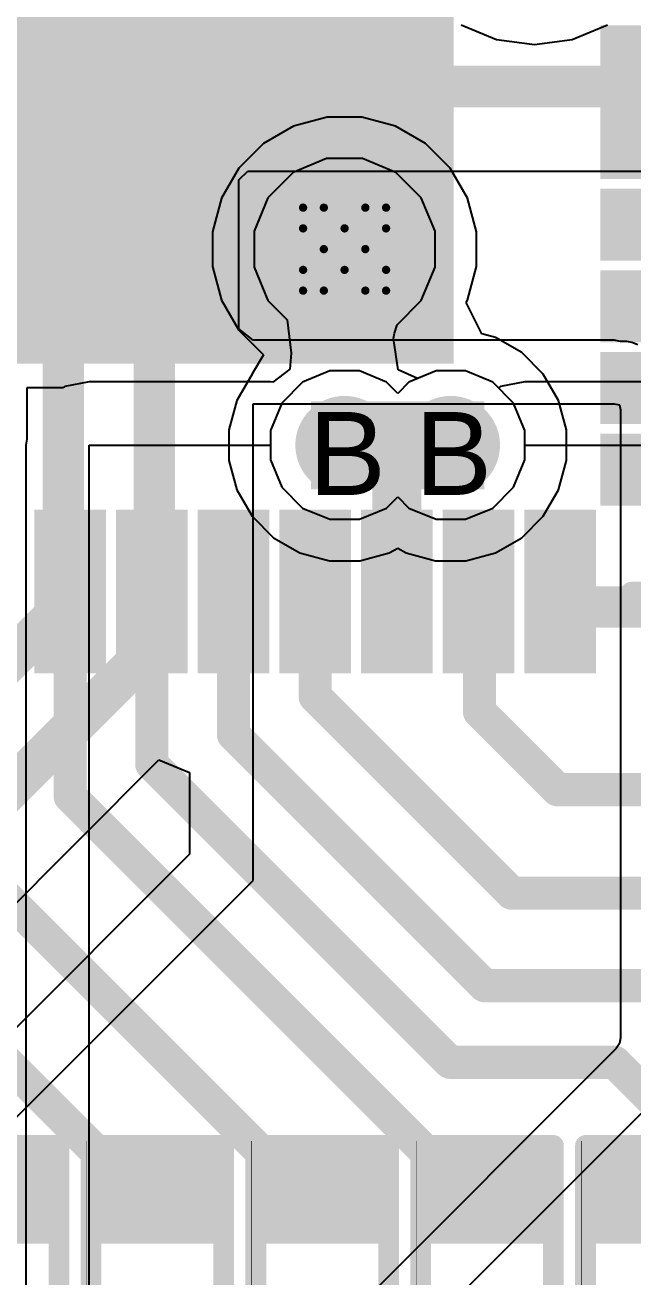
# Model space of a CAD drawing. Header units: inches. Extents: x 0 to 5379, y 0 to 5429.
# Drawn here: x 232.48 to 236.2, y 123.95 to 131.61 of the extents above; entities that cross this region are included whole.
import ezdxf

# ---------------------------------------------------------------- set-up
doc = ezdxf.new("R2010")
doc.units = ezdxf.units.IN
for name, color, linetype in [('Bottom Layer', 5, 'Continuous'), ('Bottom Solder', 6, 'Continuous'), ('Drill Drawing', 1, 'Continuous'), ('GND01', 16, 'Continuous'), ('GND02', 76, 'Continuous'), ('PWR', 156, 'Continuous'), ('SIG 01', 90, 'Continuous'), ('Top Layer', 1, 'Continuous'), ('Top Overlay', 2, 'Continuous'), ('Top Paste', 8, 'Continuous'), ('Top Solder', 216, 'Continuous'), ('Via Holes', 16, 'Continuous')]:
    doc.layers.add(name, color=color, linetype=linetype)
doc.styles.add('Arial', font='', dxfattribs={"height": 0.2})
doc.styles.get('Arial').set_extended_font_data('Arial')

# ---------------------------------------------------------------- blocks, each defined once
blk = doc.blocks.new('64_VFQFPN_9X9_142')
at = {"layer": 'Top Layer'}
for points in [[(-3.904, 4.9258), (-3.604, 4.9258), (-3.604, 4.0658), (-3.904, 4.0658)], [(-3.404, 4.9258), (-3.104, 4.9258), (-3.104, 4.0658), (-3.404, 4.0658)], [(-2.904, 4.9258), (-2.604, 4.9258), (-2.604, 4.0658), (-2.904, 4.0658)], [(-2.404, 4.9258), (-2.104, 4.9258), (-2.104, 4.0658), (-2.404, 4.0658)], [(-1.904, 4.9258), (-1.604, 4.9258), (-1.604, 4.0658), (-1.904, 4.0658)], [(-1.404, 4.9258), (-1.104, 4.9258), (-1.104, 4.0658), (-1.404, 4.0658)], [(-0.904, 4.9258), (-0.604, 4.9258), (-0.604, 4.0658), (-0.904, 4.0658)], [(-4.93, 3.9), (-4.07, 3.9), (-4.07, 3.6), (-4.93, 3.6)], [(-4.93, 3.4), (-4.07, 3.4), (-4.07, 3.1), (-4.93, 3.1)], [(-3, 3), (3, 3), (3, -3), (-3, -3)], [(-4.93, 2.9), (-4.07, 2.9), (-4.07, 2.6), (-4.93, 2.6)], [(-4.93, 2.4), (-4.07, 2.4), (-4.07, 2.1), (-4.93, 2.1)], [(-4.93, 1.9), (-4.07, 1.9), (-4.07, 1.6), (-4.93, 1.6)], [(-4.93, 1.4), (-4.07, 1.4), (-4.07, 1.1), (-4.93, 1.1)]]:
    blk.add_hatch(color=1, dxfattribs=at).paths.add_polyline_path(points)
at = {"layer": 'Top Paste'}
for points in [[(-3.904, 4.9258), (-3.604, 4.9258), (-3.604, 4.0658), (-3.904, 4.0658)], [(-3.404, 4.9258), (-3.104, 4.9258), (-3.104, 4.0658), (-3.404, 4.0658)], [(-2.904, 4.9258), (-2.604, 4.9258), (-2.604, 4.0658), (-2.904, 4.0658)], [(-2.404, 4.9258), (-2.104, 4.9258), (-2.104, 4.0658), (-2.404, 4.0658)], [(-1.904, 4.9258), (-1.604, 4.9258), (-1.604, 4.0658), (-1.904, 4.0658)], [(-1.404, 4.9258), (-1.104, 4.9258), (-1.104, 4.0658), (-1.404, 4.0658)], [(-0.904, 4.9258), (-0.604, 4.9258), (-0.604, 4.0658), (-0.904, 4.0658)], [(-4.93, 3.9), (-4.07, 3.9), (-4.07, 3.6), (-4.93, 3.6)], [(-4.93, 3.4), (-4.07, 3.4), (-4.07, 3.1), (-4.93, 3.1)], [(-4.93, 2.9), (-4.07, 2.9), (-4.07, 2.6), (-4.93, 2.6)], [(-4.93, 2.4), (-4.07, 2.4), (-4.07, 2.1), (-4.93, 2.1)], [(-4.93, 1.9), (-4.07, 1.9), (-4.07, 1.6), (-4.93, 1.6)], [(-4.93, 1.4), (-4.07, 1.4), (-4.07, 1.1), (-4.93, 1.1)]]:
    blk.add_hatch(color=8, dxfattribs=at).paths.add_polyline_path(points)
at = {"layer": 'Top Solder'}
for points in [[(-3.974, 4.9958), (-3.534, 4.9958), (-3.534, 3.9958), (-3.974, 3.9958)], [(-3.474, 4.9958), (-3.034, 4.9958), (-3.034, 3.9958), (-3.474, 3.9958)], [(-2.974, 4.9958), (-2.534, 4.9958), (-2.534, 3.9958), (-2.974, 3.9958)], [(-2.474, 4.9958), (-2.034, 4.9958), (-2.034, 3.9958), (-2.474, 3.9958)], [(-1.974, 4.9958), (-1.534, 4.9958), (-1.534, 3.9958), (-1.974, 3.9958)], [(-1.474, 4.9958), (-1.034, 4.9958), (-1.034, 3.9958), (-1.474, 3.9958)], [(-0.974, 4.9958), (-0.534, 4.9958), (-0.534, 3.9958), (-0.974, 3.9958)], [(-5, 3.97), (-4, 3.97), (-4, 3.53), (-5, 3.53)], [(-5, 3.47), (-4, 3.47), (-4, 3.03), (-5, 3.03)], [(-3.1016, 3.1016), (3.1016, 3.1016), (3.1016, -3.1016), (-3.1016, -3.1016)], [(-5, 2.97), (-4, 2.97), (-4, 2.53), (-5, 2.53)], [(-5, 2.47), (-4, 2.47), (-4, 2.03), (-5, 2.03)], [(-5, 1.97), (-4, 1.97), (-4, 1.53), (-5, 1.53)], [(-5, 1.47), (-4, 1.47), (-4, 1.03), (-5, 1.03)]]:
    blk.add_hatch(color=216, dxfattribs=at).paths.add_polyline_path(points)
at = {"layer": 'Top Overlay'}
blk.add_lwpolyline([(-4.1888, 4.5, 0.127, 0.127, 0), (-4.4888, 4.5, 0.127, 0.127, 0)], format="xyseb", dxfattribs=at)
blk.add_lwpolyline([(-4.2205, 4.5, 0.0635, 0.0635, 1), (-4.157, 4.5, 0.0635, 0.0635, 1)], format="xyseb", close=True, dxfattribs=at)
blk = doc.blocks.new('R___0402_432')
at = {"layer": 'Top Layer'}
for points in [[(-0.6985, -0.3175), (-0.6985, 0.3175), (-0.2413, 0.3175), (-0.2413, -0.3175)], [(0.2413, -0.3175), (0.2413, 0.3175), (0.6985, 0.3175), (0.6985, -0.3175)]]:
    blk.add_hatch(color=1, dxfattribs=at).paths.add_polyline_path(points)
at = {"layer": 'Top Paste'}
for points in [[(-0.6985, -0.3175), (-0.6985, 0.3175), (-0.2413, 0.3175), (-0.2413, -0.3175)], [(0.2413, -0.3175), (0.2413, 0.3175), (0.6985, 0.3175), (0.6985, -0.3175)]]:
    blk.add_hatch(color=8, dxfattribs=at).paths.add_polyline_path(points)
at = {"layer": 'Top Solder'}
for points in [[(-0.7535, -0.3725), (-0.7535, 0.3725), (-0.1863, 0.3725), (-0.1863, -0.3725)], [(0.1863, -0.3725), (0.1863, 0.3725), (0.7535, 0.3725), (0.7535, -0.3725)]]:
    blk.add_hatch(color=216, dxfattribs=at).paths.add_polyline_path(points)
at = {"layer": 'Top Overlay'}
for points in [[(-0.7874, -0.4064, 0.127, 0.127, 0), (-0.7874, 0.4064, 0.127, 0.127, 0)], [(0.7874, 0.4064, 0.127, 0.127, 0), (-0.7874, 0.4064, 0.127, 0.127, 0)], [(0.7874, -0.4064, 0.127, 0.127, 0), (0.7874, 0.4064, 0.127, 0.127, 0)], [(0.7874, -0.4064, 0.127, 0.127, 0), (-0.7874, -0.4064, 0.127, 0.127, 0)], [(0.8128, -0.4318, 0.00323, 0.00323, 0), (-0.8128, -0.4318, 0.00323, 0.00323, 0)]]:
    blk.add_lwpolyline(points, format="xyseb", dxfattribs=at)
for points in [[(-0.8191, 0.4064, 0.0635, 0.0635, 1), (-0.7556, 0.4064, 0.0635, 0.0635, 1)], [(-0.8191, 0.4064, 0.0635, 0.0635, 1), (-0.7556, 0.4064, 0.0635, 0.0635, 1)], [(0.7556, 0.4064, 0.0635, 0.0635, 1), (0.8191, 0.4064, 0.0635, 0.0635, 1)], [(0.7556, 0.4064, 0.0635, 0.0635, 1), (0.8191, 0.4064, 0.0635, 0.0635, 1)], [(-0.8191, -0.4064, 0.0635, 0.0635, 1), (-0.7556, -0.4064, 0.0635, 0.0635, 1)], [(-0.8191, -0.4064, 0.0635, 0.0635, 1), (-0.7556, -0.4064, 0.0635, 0.0635, 1)], [(0.7556, -0.4064, 0.0635, 0.0635, 1), (0.8191, -0.4064, 0.0635, 0.0635, 1)], [(0.7556, -0.4064, 0.0635, 0.0635, 1), (0.8191, -0.4064, 0.0635, 0.0635, 1)], [(-0.8136, -0.4318, 0.00161, 0.00161, 1), (-0.812, -0.4318, 0.00161, 0.00161, 1)], [(0.812, -0.4318, 0.00161, 0.00161, 1), (0.8136, -0.4318, 0.00161, 0.00161, 1)]]:
    blk.add_lwpolyline(points, format="xyseb", close=True, dxfattribs=at)
blk = doc.blocks.new('R___0402_434')
at = {"layer": 'Top Layer'}
for points in [[(-0.6985, -0.3175), (-0.6985, 0.3175), (-0.2413, 0.3175), (-0.2413, -0.3175)], [(0.2413, -0.3175), (0.2413, 0.3175), (0.6985, 0.3175), (0.6985, -0.3175)]]:
    blk.add_hatch(color=1, dxfattribs=at).paths.add_polyline_path(points)
at = {"layer": 'Top Paste'}
for points in [[(-0.6985, -0.3175), (-0.6985, 0.3175), (-0.2413, 0.3175), (-0.2413, -0.3175)], [(0.2413, -0.3175), (0.2413, 0.3175), (0.6985, 0.3175), (0.6985, -0.3175)]]:
    blk.add_hatch(color=8, dxfattribs=at).paths.add_polyline_path(points)
at = {"layer": 'Top Solder'}
for points in [[(-0.7535, -0.3725), (-0.7535, 0.3725), (-0.1863, 0.3725), (-0.1863, -0.3725)], [(0.1863, -0.3725), (0.1863, 0.3725), (0.7535, 0.3725), (0.7535, -0.3725)]]:
    blk.add_hatch(color=216, dxfattribs=at).paths.add_polyline_path(points)
at = {"layer": 'Top Overlay'}
for points in [[(-0.7874, -0.4064, 0.127, 0.127, 0), (-0.7874, 0.4064, 0.127, 0.127, 0)], [(0.7874, 0.4064, 0.127, 0.127, 0), (-0.7874, 0.4064, 0.127, 0.127, 0)], [(0.7874, -0.4064, 0.127, 0.127, 0), (0.7874, 0.4064, 0.127, 0.127, 0)], [(0.7874, -0.4064, 0.127, 0.127, 0), (-0.7874, -0.4064, 0.127, 0.127, 0)], [(0.8128, -0.4318, 0.00323, 0.00323, 0), (-0.8128, -0.4318, 0.00323, 0.00323, 0)]]:
    blk.add_lwpolyline(points, format="xyseb", dxfattribs=at)
for points in [[(-0.8191, 0.4064, 0.0635, 0.0635, 1), (-0.7556, 0.4064, 0.0635, 0.0635, 1)], [(-0.8191, 0.4064, 0.0635, 0.0635, 1), (-0.7556, 0.4064, 0.0635, 0.0635, 1)], [(0.7556, 0.4064, 0.0635, 0.0635, 1), (0.8191, 0.4064, 0.0635, 0.0635, 1)], [(0.7556, 0.4064, 0.0635, 0.0635, 1), (0.8191, 0.4064, 0.0635, 0.0635, 1)], [(-0.8191, -0.4064, 0.0635, 0.0635, 1), (-0.7556, -0.4064, 0.0635, 0.0635, 1)], [(-0.8191, -0.4064, 0.0635, 0.0635, 1), (-0.7556, -0.4064, 0.0635, 0.0635, 1)], [(0.7556, -0.4064, 0.0635, 0.0635, 1), (0.8191, -0.4064, 0.0635, 0.0635, 1)], [(0.7556, -0.4064, 0.0635, 0.0635, 1), (0.8191, -0.4064, 0.0635, 0.0635, 1)], [(-0.8136, -0.4318, 0.00161, 0.00161, 1), (-0.812, -0.4318, 0.00161, 0.00161, 1)], [(0.812, -0.4318, 0.00161, 0.00161, 1), (0.8136, -0.4318, 0.00161, 0.00161, 1)]]:
    blk.add_lwpolyline(points, format="xyseb", close=True, dxfattribs=at)
blk = doc.blocks.new('R___0402_436')
at = {"layer": 'Top Layer'}
for points in [[(-0.6985, -0.3175), (-0.6985, 0.3175), (-0.2413, 0.3175), (-0.2413, -0.3175)], [(0.2413, -0.3175), (0.2413, 0.3175), (0.6985, 0.3175), (0.6985, -0.3175)]]:
    blk.add_hatch(color=1, dxfattribs=at).paths.add_polyline_path(points)
at = {"layer": 'Top Paste'}
for points in [[(-0.6985, -0.3175), (-0.6985, 0.3175), (-0.2413, 0.3175), (-0.2413, -0.3175)], [(0.2413, -0.3175), (0.2413, 0.3175), (0.6985, 0.3175), (0.6985, -0.3175)]]:
    blk.add_hatch(color=8, dxfattribs=at).paths.add_polyline_path(points)
at = {"layer": 'Top Solder'}
for points in [[(-0.7535, -0.3725), (-0.7535, 0.3725), (-0.1863, 0.3725), (-0.1863, -0.3725)], [(0.1863, -0.3725), (0.1863, 0.3725), (0.7535, 0.3725), (0.7535, -0.3725)]]:
    blk.add_hatch(color=216, dxfattribs=at).paths.add_polyline_path(points)
at = {"layer": 'Top Overlay'}
for points in [[(-0.7874, -0.4064, 0.127, 0.127, 0), (-0.7874, 0.4064, 0.127, 0.127, 0)], [(0.7874, 0.4064, 0.127, 0.127, 0), (-0.7874, 0.4064, 0.127, 0.127, 0)], [(0.7874, -0.4064, 0.127, 0.127, 0), (0.7874, 0.4064, 0.127, 0.127, 0)], [(0.7874, -0.4064, 0.127, 0.127, 0), (-0.7874, -0.4064, 0.127, 0.127, 0)], [(0.8128, -0.4318, 0.00323, 0.00323, 0), (-0.8128, -0.4318, 0.00323, 0.00323, 0)]]:
    blk.add_lwpolyline(points, format="xyseb", dxfattribs=at)
for points in [[(-0.8191, 0.4064, 0.0635, 0.0635, 1), (-0.7556, 0.4064, 0.0635, 0.0635, 1)], [(-0.8191, 0.4064, 0.0635, 0.0635, 1), (-0.7556, 0.4064, 0.0635, 0.0635, 1)], [(0.7556, 0.4064, 0.0635, 0.0635, 1), (0.8191, 0.4064, 0.0635, 0.0635, 1)], [(0.7556, 0.4064, 0.0635, 0.0635, 1), (0.8191, 0.4064, 0.0635, 0.0635, 1)], [(-0.8191, -0.4064, 0.0635, 0.0635, 1), (-0.7556, -0.4064, 0.0635, 0.0635, 1)], [(-0.8191, -0.4064, 0.0635, 0.0635, 1), (-0.7556, -0.4064, 0.0635, 0.0635, 1)], [(0.7556, -0.4064, 0.0635, 0.0635, 1), (0.8191, -0.4064, 0.0635, 0.0635, 1)], [(0.7556, -0.4064, 0.0635, 0.0635, 1), (0.8191, -0.4064, 0.0635, 0.0635, 1)], [(-0.8136, -0.4318, 0.00161, 0.00161, 1), (-0.812, -0.4318, 0.00161, 0.00161, 1)], [(0.812, -0.4318, 0.00161, 0.00161, 1), (0.8136, -0.4318, 0.00161, 0.00161, 1)]]:
    blk.add_lwpolyline(points, format="xyseb", close=True, dxfattribs=at)
blk = doc.blocks.new('R___0402_438')
at = {"layer": 'Top Layer'}
for points in [[(-0.6985, -0.3175), (-0.6985, 0.3175), (-0.2413, 0.3175), (-0.2413, -0.3175)], [(0.2413, -0.3175), (0.2413, 0.3175), (0.6985, 0.3175), (0.6985, -0.3175)]]:
    blk.add_hatch(color=1, dxfattribs=at).paths.add_polyline_path(points)
at = {"layer": 'Top Paste'}
for points in [[(-0.6985, -0.3175), (-0.6985, 0.3175), (-0.2413, 0.3175), (-0.2413, -0.3175)], [(0.2413, -0.3175), (0.2413, 0.3175), (0.6985, 0.3175), (0.6985, -0.3175)]]:
    blk.add_hatch(color=8, dxfattribs=at).paths.add_polyline_path(points)
at = {"layer": 'Top Solder'}
for points in [[(-0.7535, -0.3725), (-0.7535, 0.3725), (-0.1863, 0.3725), (-0.1863, -0.3725)], [(0.1863, -0.3725), (0.1863, 0.3725), (0.7535, 0.3725), (0.7535, -0.3725)]]:
    blk.add_hatch(color=216, dxfattribs=at).paths.add_polyline_path(points)
at = {"layer": 'Top Overlay'}
for points in [[(-0.7874, -0.4064, 0.127, 0.127, 0), (-0.7874, 0.4064, 0.127, 0.127, 0)], [(0.7874, 0.4064, 0.127, 0.127, 0), (-0.7874, 0.4064, 0.127, 0.127, 0)], [(0.7874, -0.4064, 0.127, 0.127, 0), (0.7874, 0.4064, 0.127, 0.127, 0)], [(0.7874, -0.4064, 0.127, 0.127, 0), (-0.7874, -0.4064, 0.127, 0.127, 0)], [(0.8128, -0.4318, 0.00323, 0.00323, 0), (-0.8128, -0.4318, 0.00323, 0.00323, 0)]]:
    blk.add_lwpolyline(points, format="xyseb", dxfattribs=at)
for points in [[(-0.8191, 0.4064, 0.0635, 0.0635, 1), (-0.7556, 0.4064, 0.0635, 0.0635, 1)], [(-0.8191, 0.4064, 0.0635, 0.0635, 1), (-0.7556, 0.4064, 0.0635, 0.0635, 1)], [(0.7556, 0.4064, 0.0635, 0.0635, 1), (0.8191, 0.4064, 0.0635, 0.0635, 1)], [(0.7556, 0.4064, 0.0635, 0.0635, 1), (0.8191, 0.4064, 0.0635, 0.0635, 1)], [(-0.8191, -0.4064, 0.0635, 0.0635, 1), (-0.7556, -0.4064, 0.0635, 0.0635, 1)], [(-0.8191, -0.4064, 0.0635, 0.0635, 1), (-0.7556, -0.4064, 0.0635, 0.0635, 1)], [(0.7556, -0.4064, 0.0635, 0.0635, 1), (0.8191, -0.4064, 0.0635, 0.0635, 1)], [(0.7556, -0.4064, 0.0635, 0.0635, 1), (0.8191, -0.4064, 0.0635, 0.0635, 1)], [(-0.8136, -0.4318, 0.00161, 0.00161, 1), (-0.812, -0.4318, 0.00161, 0.00161, 1)], [(0.812, -0.4318, 0.00161, 0.00161, 1), (0.8136, -0.4318, 0.00161, 0.00161, 1)]]:
    blk.add_lwpolyline(points, format="xyseb", close=True, dxfattribs=at)
blk = doc.blocks.new('R___0402_440')
at = {"layer": 'Top Layer'}
for points in [[(-0.6985, -0.3175), (-0.6985, 0.3175), (-0.2413, 0.3175), (-0.2413, -0.3175)], [(0.2413, -0.3175), (0.2413, 0.3175), (0.6985, 0.3175), (0.6985, -0.3175)]]:
    blk.add_hatch(color=1, dxfattribs=at).paths.add_polyline_path(points)
at = {"layer": 'Top Paste'}
for points in [[(-0.6985, -0.3175), (-0.6985, 0.3175), (-0.2413, 0.3175), (-0.2413, -0.3175)], [(0.2413, -0.3175), (0.2413, 0.3175), (0.6985, 0.3175), (0.6985, -0.3175)]]:
    blk.add_hatch(color=8, dxfattribs=at).paths.add_polyline_path(points)
at = {"layer": 'Top Solder'}
for points in [[(-0.7535, -0.3725), (-0.7535, 0.3725), (-0.1863, 0.3725), (-0.1863, -0.3725)], [(0.1863, -0.3725), (0.1863, 0.3725), (0.7535, 0.3725), (0.7535, -0.3725)]]:
    blk.add_hatch(color=216, dxfattribs=at).paths.add_polyline_path(points)
at = {"layer": 'Top Overlay'}
for points in [[(-0.7874, -0.4064, 0.127, 0.127, 0), (-0.7874, 0.4064, 0.127, 0.127, 0)], [(0.7874, 0.4064, 0.127, 0.127, 0), (-0.7874, 0.4064, 0.127, 0.127, 0)], [(0.7874, -0.4064, 0.127, 0.127, 0), (0.7874, 0.4064, 0.127, 0.127, 0)], [(0.7874, -0.4064, 0.127, 0.127, 0), (-0.7874, -0.4064, 0.127, 0.127, 0)], [(0.8128, -0.4318, 0.00323, 0.00323, 0), (-0.8128, -0.4318, 0.00323, 0.00323, 0)]]:
    blk.add_lwpolyline(points, format="xyseb", dxfattribs=at)
for points in [[(-0.8191, 0.4064, 0.0635, 0.0635, 1), (-0.7556, 0.4064, 0.0635, 0.0635, 1)], [(-0.8191, 0.4064, 0.0635, 0.0635, 1), (-0.7556, 0.4064, 0.0635, 0.0635, 1)], [(0.7556, 0.4064, 0.0635, 0.0635, 1), (0.8191, 0.4064, 0.0635, 0.0635, 1)], [(0.7556, 0.4064, 0.0635, 0.0635, 1), (0.8191, 0.4064, 0.0635, 0.0635, 1)], [(-0.8191, -0.4064, 0.0635, 0.0635, 1), (-0.7556, -0.4064, 0.0635, 0.0635, 1)], [(-0.8191, -0.4064, 0.0635, 0.0635, 1), (-0.7556, -0.4064, 0.0635, 0.0635, 1)], [(0.7556, -0.4064, 0.0635, 0.0635, 1), (0.8191, -0.4064, 0.0635, 0.0635, 1)], [(0.7556, -0.4064, 0.0635, 0.0635, 1), (0.8191, -0.4064, 0.0635, 0.0635, 1)], [(-0.8136, -0.4318, 0.00161, 0.00161, 1), (-0.812, -0.4318, 0.00161, 0.00161, 1)], [(0.812, -0.4318, 0.00161, 0.00161, 1), (0.8136, -0.4318, 0.00161, 0.00161, 1)]]:
    blk.add_lwpolyline(points, format="xyseb", close=True, dxfattribs=at)

msp = doc.modelspace()

# ---------------------------------------------------------------- hatches: boundary and pattern name
at = {"layer": 'Bottom Layer'}
h = msp.add_hatch(color=5, dxfattribs=at)
edge = h.paths.add_edge_path()
edge.add_arc((234.4355, 130.2428), 0.3, 0, 360)
h = msp.add_hatch(color=5, dxfattribs=at)
edge = h.paths.add_edge_path()
edge.add_arc((234.4355, 129.0428), 0.2, 0, 360)
h = msp.add_hatch(color=5, dxfattribs=at)
edge = h.paths.add_edge_path()
edge.add_arc((235.0855, 129.0428), 0.2, 0, 360)
at = {"layer": 'Bottom Solder'}
h = msp.add_hatch(color=6, dxfattribs=at)
edge = h.paths.add_edge_path()
edge.add_arc((234.4355, 130.2428), 0.4016, 0, 360)
h = msp.add_hatch(color=6, dxfattribs=at)
edge = h.paths.add_edge_path()
edge.add_arc((234.4355, 129.0428), 0.3016, 0, 360)
h = msp.add_hatch(color=6, dxfattribs=at)
edge = h.paths.add_edge_path()
edge.add_arc((235.0855, 129.0428), 0.3016, 0, 360)
at = {"layer": 'GND01'}
h = msp.add_hatch(color=16, dxfattribs=at)
edge = h.paths.add_edge_path()
edge.add_arc((234.4355, 130.2428), 0.3, 0, 360)
h = msp.add_hatch(color=16, dxfattribs=at)
edge = h.paths.add_edge_path()
edge.add_arc((234.4355, 129.0428), 0.2, 0, 360)
h = msp.add_hatch(color=16, dxfattribs=at)
edge = h.paths.add_edge_path()
edge.add_arc((235.0855, 129.0428), 0.2, 0, 360)
at = {"layer": 'GND02'}
h = msp.add_hatch(color=76, dxfattribs=at)
edge = h.paths.add_edge_path()
edge.add_arc((234.4355, 130.2428), 0.3, 0, 360)
h = msp.add_hatch(color=76, dxfattribs=at)
edge = h.paths.add_edge_path()
edge.add_arc((234.4355, 129.0428), 0.2, 0, 360)
h = msp.add_hatch(color=76, dxfattribs=at)
edge = h.paths.add_edge_path()
edge.add_arc((235.0855, 129.0428), 0.2, 0, 360)
at = {"layer": 'PWR'}
h = msp.add_hatch(color=156, dxfattribs=at)
edge = h.paths.add_edge_path()
edge.add_arc((234.4355, 130.2428), 0.3, 0, 360)
h = msp.add_hatch(color=156, dxfattribs=at)
edge = h.paths.add_edge_path()
edge.add_arc((234.4355, 129.0428), 0.2, 0, 360)
h = msp.add_hatch(color=156, dxfattribs=at)
edge = h.paths.add_edge_path()
edge.add_arc((235.0855, 129.0428), 0.2, 0, 360)
at = {"layer": 'SIG 01'}
h = msp.add_hatch(color=90, dxfattribs=at)
edge = h.paths.add_edge_path()
edge.add_arc((234.4355, 130.2428), 0.3, 0, 360)
h = msp.add_hatch(color=90, dxfattribs=at)
edge = h.paths.add_edge_path()
edge.add_arc((234.4355, 129.0428), 0.2, 0, 360)
h = msp.add_hatch(color=90, dxfattribs=at)
edge = h.paths.add_edge_path()
edge.add_arc((235.0855, 129.0428), 0.2, 0, 360)
at = {"layer": 'Top Layer'}
h = msp.add_hatch(color=1, dxfattribs=at)
edge = h.paths.add_edge_path()
edge.add_arc((234.4355, 130.2428), 0.3, 0, 360)
for points in [[(235.2915, 129.312), (234.2291, 129.312), (234.2291, 128.7716), (235.2915, 128.7716)], [(234.9053, 129.312), (234.6053, 129.312), (234.6053, 127.717), (234.9053, 127.717)]]:
    msp.add_hatch(color=1, dxfattribs=at).paths.add_polyline_path(points)
h = msp.add_hatch(color=1, dxfattribs=at)
edge = h.paths.add_edge_path()
edge.add_arc((234.4355, 129.0428), 0.2, 0, 360)
h = msp.add_hatch(color=1, dxfattribs=at)
edge = h.paths.add_edge_path()
edge.add_arc((235.0855, 129.0428), 0.2, 0, 360)
at = {"layer": 'Top Solder'}
h = msp.add_hatch(color=216, dxfattribs=at)
edge = h.paths.add_edge_path()
edge.add_arc((234.4355, 130.2428), 0.4016, 0, 360)
h = msp.add_hatch(color=216, dxfattribs=at)
edge = h.paths.add_edge_path()
edge.add_arc((234.4355, 129.0428), 0.3016, 0, 360)
h = msp.add_hatch(color=216, dxfattribs=at)
edge = h.paths.add_edge_path()
edge.add_arc((235.0855, 129.0428), 0.3016, 0, 360)
at = {"layer": 'Via Holes'}
h = msp.add_hatch(color=7, dxfattribs=at)
edge = h.paths.add_edge_path()
edge.add_arc((234.4355, 130.2428), 0.15, 0, 360)
h = msp.add_hatch(color=7, dxfattribs=at)
edge = h.paths.add_edge_path()
edge.add_arc((234.4355, 129.0428), 0.1, 0, 360)
h = msp.add_hatch(color=7, dxfattribs=at)
edge = h.paths.add_edge_path()
edge.add_arc((235.0855, 129.0428), 0.1, 0, 360)

# ---------------------------------------------------------------- linework, layer by layer
at = {"layer": 'Bottom Layer'}
for p, q in [((235.1489, 131.6163), (235.3652, 131.5267)), ((235.8293, 131.5267), (236.0456, 131.6163)), ((235.3652, 131.5267), (235.5973, 131.4961)), ((235.5973, 131.4961), (235.8293, 131.5267)), ((234.3291, 131.0508), (234.1236, 130.9958)), ((234.5418, 131.0508), (234.3291, 131.0508)), ((234.7473, 130.9958), (234.5418, 131.0508)), ((234.1236, 130.9958), (233.9393, 130.8894)), ((234.9316, 130.8894), (234.7473, 130.9958)), ((233.9393, 130.8894), (233.7889, 130.7389)), ((235.082, 130.7389), (234.9316, 130.8894)), ((233.7889, 130.7389), (233.6825, 130.5547)), ((235.1884, 130.5547), (235.082, 130.7389)), ((233.6825, 130.5547), (233.6275, 130.3492)), ((235.2435, 130.3492), (235.1884, 130.5547)), ((233.6275, 130.3492), (233.6275, 130.1364)), ((235.2435, 130.1364), (235.2435, 130.3492)), ((233.6275, 130.1364), (233.6825, 129.9309)), ((235.1884, 129.9309), (235.2435, 130.1364)), ((233.6825, 129.9309), (233.7889, 129.7467)), ((235.1802, 129.9167), (235.1884, 129.9309)), ((235.2748, 129.7251), (235.1802, 129.9167)), ((233.7889, 129.7467), (233.9393, 129.5963)), ((235.3587, 129.7026), (235.2748, 129.7251)), ((235.5202, 129.6094), (235.3587, 129.7026)), ((233.9393, 129.5963), (233.8699, 129.4785)), ((235.652, 129.4775), (235.5202, 129.6094)), ((233.8689, 129.4775), (233.7757, 129.3161)), ((233.8699, 129.4785), (233.8689, 129.4775)), ((235.7452, 129.3161), (235.652, 129.4775)), ((233.7757, 129.3161), (233.7275, 129.136)), ((235.7935, 129.136), (235.7452, 129.3161)), ((233.7275, 129.136), (233.7275, 128.9496)), ((235.7935, 128.9496), (235.7935, 129.136)), ((233.7275, 128.9496), (233.7757, 128.7695)), ((235.7452, 128.7695), (235.7935, 128.9496)), ((233.7757, 128.7695), (233.8689, 128.6081)), ((235.652, 128.6081), (235.7452, 128.7695)), ((233.8689, 128.6081), (234.0008, 128.4763)), ((235.5202, 128.4763), (235.652, 128.6081)), ((234.0008, 128.4763), (234.1622, 128.3831)), ((235.3587, 128.3831), (235.5202, 128.4763)), ((234.1622, 128.3831), (234.3423, 128.3348)), ((234.5287, 128.3348), (234.7088, 128.3831)), ((234.7088, 128.3831), (234.7605, 128.4129)), ((234.7605, 128.4129), (234.8122, 128.3831)), ((234.8122, 128.3831), (234.9923, 128.3348)), ((235.1787, 128.3348), (235.3587, 128.3831)), ((234.3423, 128.3348), (234.5287, 128.3348)), ((234.9923, 128.3348), (235.1787, 128.3348))]:
    msp.add_line(p, q, dxfattribs=at)
at = {"layer": 'Drill Drawing'}
for points in [[(234.1815, 130.3698, 0.0508, 0.0508, 0), (234.1815, 130.4968, 0.0508, 0.0508, 0)], [(234.1815, 130.4968, 0.0508, 0.0508, 0), (234.3085, 130.4968, 0.0508, 0.0508, 0)], [(234.3085, 130.4968, 0.0508, 0.0508, 0), (234.4355, 130.3698, 0.0508, 0.0508, 0)], [(234.4355, 130.3698, 0.0508, 0.0508, 0), (234.5625, 130.4968, 0.0508, 0.0508, 0)], [(234.5625, 130.4968, 0.0508, 0.0508, 0), (234.6895, 130.4968, 0.0508, 0.0508, 0)], [(234.6895, 130.3698, 0.0508, 0.0508, 0), (234.6895, 130.4968, 0.0508, 0.0508, 0)], [(234.1815, 130.3698, 0.0508, 0.0508, 0), (234.3085, 130.2428, 0.0508, 0.0508, 0)], [(234.5625, 130.2428, 0.0508, 0.0508, 0), (234.6895, 130.3698, 0.0508, 0.0508, 0)], [(234.1815, 130.1158, 0.0508, 0.0508, 0), (234.3085, 130.2428, 0.0508, 0.0508, 0)], [(234.5625, 130.2428, 0.0508, 0.0508, 0), (234.6895, 130.1158, 0.0508, 0.0508, 0)], [(234.1815, 129.9888, 0.0508, 0.0508, 0), (234.1815, 130.1158, 0.0508, 0.0508, 0)], [(234.3085, 129.9888, 0.0508, 0.0508, 0), (234.4355, 130.1158, 0.0508, 0.0508, 0)], [(234.4355, 130.1158, 0.0508, 0.0508, 0), (234.5625, 129.9888, 0.0508, 0.0508, 0)], [(234.6895, 129.9888, 0.0508, 0.0508, 0), (234.6895, 130.1158, 0.0508, 0.0508, 0)], [(234.1815, 129.9888, 0.0508, 0.0508, 0), (234.3085, 129.9888, 0.0508, 0.0508, 0)], [(234.5625, 129.9888, 0.0508, 0.0508, 0), (234.6895, 129.9888, 0.0508, 0.0508, 0)]]:
    msp.add_lwpolyline(points, format="xyseb", dxfattribs=at)
for points in [[(234.1688, 130.4968, 0.0254, 0.0254, 1), (234.1942, 130.4968, 0.0254, 0.0254, 1)], [(234.1688, 130.4968, 0.0254, 0.0254, 1), (234.1942, 130.4968, 0.0254, 0.0254, 1)], [(234.2958, 130.4968, 0.0254, 0.0254, 1), (234.3212, 130.4968, 0.0254, 0.0254, 1)], [(234.2958, 130.4968, 0.0254, 0.0254, 1), (234.3212, 130.4968, 0.0254, 0.0254, 1)], [(234.5498, 130.4968, 0.0254, 0.0254, 1), (234.5752, 130.4968, 0.0254, 0.0254, 1)], [(234.5498, 130.4968, 0.0254, 0.0254, 1), (234.5752, 130.4968, 0.0254, 0.0254, 1)], [(234.6768, 130.4968, 0.0254, 0.0254, 1), (234.7022, 130.4968, 0.0254, 0.0254, 1)], [(234.6768, 130.4968, 0.0254, 0.0254, 1), (234.7022, 130.4968, 0.0254, 0.0254, 1)], [(234.1688, 130.3698, 0.0254, 0.0254, 1), (234.1942, 130.3698, 0.0254, 0.0254, 1)], [(234.1688, 130.3698, 0.0254, 0.0254, 1), (234.1942, 130.3698, 0.0254, 0.0254, 1)], [(234.4228, 130.3698, 0.0254, 0.0254, 1), (234.4482, 130.3698, 0.0254, 0.0254, 1)], [(234.4228, 130.3698, 0.0254, 0.0254, 1), (234.4482, 130.3698, 0.0254, 0.0254, 1)], [(234.6768, 130.3698, 0.0254, 0.0254, 1), (234.7022, 130.3698, 0.0254, 0.0254, 1)], [(234.6768, 130.3698, 0.0254, 0.0254, 1), (234.7022, 130.3698, 0.0254, 0.0254, 1)], [(234.2958, 130.2428, 0.0254, 0.0254, 1), (234.3212, 130.2428, 0.0254, 0.0254, 1)], [(234.2958, 130.2428, 0.0254, 0.0254, 1), (234.3212, 130.2428, 0.0254, 0.0254, 1)], [(234.5498, 130.2428, 0.0254, 0.0254, 1), (234.5752, 130.2428, 0.0254, 0.0254, 1)], [(234.5498, 130.2428, 0.0254, 0.0254, 1), (234.5752, 130.2428, 0.0254, 0.0254, 1)], [(234.1688, 130.1158, 0.0254, 0.0254, 1), (234.1942, 130.1158, 0.0254, 0.0254, 1)], [(234.1688, 130.1158, 0.0254, 0.0254, 1), (234.1942, 130.1158, 0.0254, 0.0254, 1)], [(234.4228, 130.1158, 0.0254, 0.0254, 1), (234.4482, 130.1158, 0.0254, 0.0254, 1)], [(234.4228, 130.1158, 0.0254, 0.0254, 1), (234.4482, 130.1158, 0.0254, 0.0254, 1)], [(234.6768, 130.1158, 0.0254, 0.0254, 1), (234.7022, 130.1158, 0.0254, 0.0254, 1)], [(234.6768, 130.1158, 0.0254, 0.0254, 1), (234.7022, 130.1158, 0.0254, 0.0254, 1)], [(234.1688, 129.9888, 0.0254, 0.0254, 1), (234.1942, 129.9888, 0.0254, 0.0254, 1)], [(234.1688, 129.9888, 0.0254, 0.0254, 1), (234.1942, 129.9888, 0.0254, 0.0254, 1)], [(234.2958, 129.9888, 0.0254, 0.0254, 1), (234.3212, 129.9888, 0.0254, 0.0254, 1)], [(234.2958, 129.9888, 0.0254, 0.0254, 1), (234.3212, 129.9888, 0.0254, 0.0254, 1)], [(234.5498, 129.9888, 0.0254, 0.0254, 1), (234.5752, 129.9888, 0.0254, 0.0254, 1)], [(234.5498, 129.9888, 0.0254, 0.0254, 1), (234.5752, 129.9888, 0.0254, 0.0254, 1)], [(234.6768, 129.9888, 0.0254, 0.0254, 1), (234.7022, 129.9888, 0.0254, 0.0254, 1)], [(234.6768, 129.9888, 0.0254, 0.0254, 1), (234.7022, 129.9888, 0.0254, 0.0254, 1)]]:
    msp.add_lwpolyline(points, format="xyseb", close=True, dxfattribs=at)
at = {"layer": 'GND01'}
for p, q in [((234.3452, 129.4968), (234.1783, 129.4277)), ((234.5258, 129.4968), (234.3452, 129.4968)), ((234.6926, 129.4277), (234.5258, 129.4968)), ((234.9952, 129.4968), (234.8283, 129.4277)), ((235.1758, 129.4968), (234.9952, 129.4968)), ((235.3426, 129.4277), (235.1758, 129.4968)), ((234.1783, 129.4277), (234.0506, 129.3)), ((234.7605, 129.3599), (234.6926, 129.4277)), ((234.8283, 129.4277), (234.7605, 129.3599)), ((235.4704, 129.3), (235.3426, 129.4277)), ((234.0506, 129.3), (233.9815, 129.1331)), ((235.5395, 129.1331), (235.4704, 129.3)), ((233.9815, 129.1331), (233.9815, 128.9525)), ((235.5395, 128.9525), (235.5395, 129.1331)), ((233.9815, 128.9525), (234.0506, 128.7856)), ((235.4704, 128.7856), (235.5395, 128.9525)), ((234.0506, 128.7856), (234.1783, 128.6579)), ((235.3426, 128.6579), (235.4704, 128.7856)), ((234.6926, 128.6579), (234.7605, 128.7258)), ((234.7605, 128.7258), (234.8283, 128.6579)), ((234.1783, 128.6579), (234.3452, 128.5888)), ((234.5258, 128.5888), (234.6926, 128.6579)), ((234.8283, 128.6579), (234.9952, 128.5888)), ((235.1758, 128.5888), (235.3426, 128.6579)), ((234.3452, 128.5888), (234.5258, 128.5888)), ((234.9952, 128.5888), (235.1758, 128.5888))]:
    msp.add_line(p, q, dxfattribs=at)
at = {"layer": 'GND02'}
for p, q in [((234.3452, 129.4968), (234.1783, 129.4277)), ((234.5258, 129.4968), (234.3452, 129.4968)), ((234.6926, 129.4277), (234.5258, 129.4968)), ((234.9952, 129.4968), (234.8283, 129.4277)), ((235.1758, 129.4968), (234.9952, 129.4968)), ((235.3426, 129.4277), (235.1758, 129.4968)), ((234.1783, 129.4277), (234.0506, 129.3)), ((234.7605, 129.3599), (234.6926, 129.4277)), ((234.8283, 129.4277), (234.7605, 129.3599)), ((235.4704, 129.3), (235.3426, 129.4277)), ((234.0506, 129.3), (233.9815, 129.1331)), ((235.5395, 129.1331), (235.4704, 129.3)), ((233.9815, 129.1331), (233.9815, 128.9525)), ((235.5395, 128.9525), (235.5395, 129.1331)), ((233.9815, 128.9525), (234.0506, 128.7856)), ((235.4704, 128.7856), (235.5395, 128.9525)), ((234.0506, 128.7856), (234.1783, 128.6579)), ((235.3426, 128.6579), (235.4704, 128.7856)), ((234.6926, 128.6579), (234.7605, 128.7258)), ((234.7605, 128.7258), (234.8283, 128.6579)), ((234.1783, 128.6579), (234.3452, 128.5888)), ((234.5258, 128.5888), (234.6926, 128.6579)), ((234.8283, 128.6579), (234.9952, 128.5888)), ((235.1758, 128.5888), (235.3426, 128.6579)), ((234.3452, 128.5888), (234.5258, 128.5888)), ((234.9952, 128.5888), (235.1758, 128.5888))]:
    msp.add_line(p, q, dxfattribs=at)
at = {"layer": 'PWR'}
for p, q in [((234.3253, 130.7968), (234.1217, 130.7125)), ((234.5457, 130.7968), (234.3253, 130.7968)), ((234.7493, 130.7125), (234.5457, 130.7968)), ((234.1217, 130.7125), (233.9658, 130.5566)), ((234.9051, 130.5566), (234.7493, 130.7125)), ((233.9658, 130.5566), (233.8815, 130.353)), ((234.9895, 130.353), (234.9051, 130.5566)), ((233.8815, 130.353), (233.8815, 130.1326)), ((234.9895, 130.1326), (234.9895, 130.353)), ((233.8815, 130.1326), (233.9658, 129.929)), ((234.9051, 129.929), (234.9895, 130.1326)), ((233.9658, 129.929), (234.0841, 129.8107)), ((234.7564, 129.7803), (234.9051, 129.929)), ((234.0841, 129.8107), (234.1083, 129.6053)), ((234.7414, 129.7285), (234.7564, 129.7803)), ((234.7358, 129.6967), (234.7414, 129.7285)), ((234.7631, 129.5039), (234.7358, 129.6967)), ((234.1083, 129.6053), (234.1004, 129.507)), ((234.1004, 129.507), (233.9969, 129.4282)), ((234.8828, 129.4503), (234.7631, 129.5039)), ((234.9952, 129.4968), (234.8828, 129.4503)), ((235.1758, 129.4968), (234.9952, 129.4968)), ((235.3426, 129.4277), (235.1758, 129.4968)), ((232.7099, 129.3928), (232.4909, 129.3928)), ((232.4909, 129.3928), (232.4909, 129.0803)), ((232.7232, 129.4017), (232.7099, 129.3928)), ((232.8719, 129.4313), (232.7232, 129.4017)), ((233.9815, 129.4313), (232.8719, 129.4313)), ((233.9969, 129.4282), (233.9815, 129.4313)), ((235.3775, 129.3928), (235.3426, 129.4277)), ((235.3908, 129.4017), (235.3775, 129.3928)), ((235.5395, 129.4313), (235.3908, 129.4017)), ((237.5709, 129.4313), (235.5395, 129.4313)), ((232.4909, 129.0803), (232.4834, 129.0428)), ((232.4834, 129.0428), (232.4834, 118.6869)), ((232.8719, 114.1074), (232.8719, 129.0428)), ((232.8719, 129.0428), (233.9815, 129.0428)), ((233.9815, 129.0428), (233.9815, 128.9525)), ((235.5395, 128.9525), (235.5395, 129.0428)), ((235.5395, 129.0428), (237.5709, 129.0428)), ((233.9815, 128.9525), (234.0506, 128.7856)), ((235.4704, 128.7856), (235.5395, 128.9525)), ((234.0506, 128.7856), (234.1783, 128.6579)), ((235.3426, 128.6579), (235.4704, 128.7856)), ((234.6926, 128.6579), (234.7605, 128.7258)), ((234.7605, 128.7258), (234.8283, 128.6579)), ((234.1783, 128.6579), (234.3452, 128.5888)), ((234.5258, 128.5888), (234.6926, 128.6579)), ((234.8283, 128.6579), (234.9952, 128.5888)), ((235.1758, 128.5888), (235.3426, 128.6579)), ((234.3452, 128.5888), (234.5258, 128.5888)), ((234.9952, 128.5888), (235.1758, 128.5888))]:
    msp.add_line(p, q, dxfattribs=at)
at = {"layer": 'SIG 01'}
for p, q in [((233.7889, 130.6664), (233.8426, 130.7201)), ((233.7889, 129.7557), (233.7889, 130.6664)), ((233.8426, 130.7201), (247.4504, 130.7201)), ((233.875, 129.6851), (233.7889, 129.7557)), ((236.0868, 129.6851), (233.875, 129.6851)), ((236.1243, 129.6776), (236.0868, 129.6851)), ((236.1626, 129.6776), (236.1243, 129.6776)), ((236.1945, 129.6713), (236.1626, 129.6776)), ((236.2299, 129.6566), (236.1945, 129.6713)), ((233.875, 126.3776), (233.875, 129.2966)), ((233.875, 129.2966), (236.0868, 129.2966)), ((236.0868, 129.2966), (236.1187, 129.2903)), ((236.1187, 129.2903), (236.1251, 129.2584)), ((236.1251, 129.2584), (236.1251, 125.4147)), ((230.4951, 124.3128), (233.2988, 127.1165)), ((233.2988, 127.1165), (233.4866, 127.0387)), ((233.4866, 127.0387), (233.4866, 126.5385)), ((233.4866, 126.5385), (231.4812, 124.5331)), ((233.7612, 126.2638), (233.875, 126.3776)), ((231.7559, 124.2585), (233.7612, 126.2638)), ((236.118, 125.3793), (236.098, 125.3494)), ((236.1251, 125.4147), (236.118, 125.3793)), ((236.098, 125.3494), (233.7355, 122.9868)), ((234.5922, 123.2941), (236.3727, 125.0747))]:
    msp.add_line(p, q, dxfattribs=at)
for points in [[(232.7143, 131.1538, 0.254, 0.254, 0), (233.3321, 131.7716, 0.254, 0.254, 0)], [(233.271, 130.881, 0.254, 0.254, 0), (233.6281, 131.238, 0.254, 0.254, 0)], [(233.6281, 131.238, 0.254, 0.254, 0), (247.6649, 131.238, 0.254, 0.254, 0)], [(232.7143, 128.0518, 0.254, 0.254, 0), (232.7143, 131.1538, 0.254, 0.254, 0)], [(233.271, 127.8211, 0.254, 0.254, 0), (233.271, 130.881, 0.254, 0.254, 0)], [(229.8706, 125.2081, 0.254, 0.254, 0), (232.7143, 128.0518, 0.254, 0.254, 0)], [(230.1171, 124.6672, 0.254, 0.254, 0), (233.271, 127.8211, 0.254, 0.254, 0)]]:
    msp.add_lwpolyline(points, format="xyseb", dxfattribs=at)
for points in [[(233.5646, 131.238, 0.127, 0.127, 1), (233.6916, 131.238, 0.127, 0.127, 1)], [(233.5646, 131.238, 0.127, 0.127, 1), (233.6916, 131.238, 0.127, 0.127, 1)], [(232.6508, 131.1538, 0.127, 0.127, 1), (232.7778, 131.1538, 0.127, 0.127, 1)], [(232.6508, 131.1538, 0.127, 0.127, 1), (232.7778, 131.1538, 0.127, 0.127, 1)], [(233.2075, 130.881, 0.127, 0.127, 1), (233.3345, 130.881, 0.127, 0.127, 1)], [(233.2075, 130.881, 0.127, 0.127, 1), (233.3345, 130.881, 0.127, 0.127, 1)], [(232.6508, 128.0518, 0.127, 0.127, 1), (232.7778, 128.0518, 0.127, 0.127, 1)], [(232.6508, 128.0518, 0.127, 0.127, 1), (232.7778, 128.0518, 0.127, 0.127, 1)], [(233.2075, 127.8211, 0.127, 0.127, 1), (233.3345, 127.8211, 0.127, 0.127, 1)], [(233.2075, 127.8211, 0.127, 0.127, 1), (233.3345, 127.8211, 0.127, 0.127, 1)]]:
    msp.add_lwpolyline(points, format="xyseb", close=True, dxfattribs=at)
at = {"layer": 'Top Layer'}
for points in [[(232.7553, 126.8942, 0.2032, 0.2032, 0), (232.7553, 128.147, 0.2032, 0.2032, 0)], [(233.2553, 127.0908, 0.2032, 0.2032, 0), (233.2553, 128.147, 0.2032, 0.2032, 0)], [(233.7553, 127.2715, 0.2032, 0.2032, 0), (233.7553, 128.147, 0.2032, 0.2032, 0)], [(234.2553, 127.5047, 0.2032, 0.2032, 0), (234.2553, 128.147, 0.2032, 0.2032, 0)], [(235.2553, 128.147, 0.2032, 0.2032, 0), (235.2613, 128.141, 0.2032, 0.2032, 0)], [(235.2613, 127.4117, 0.2032, 0.2032, 0), (235.2613, 128.141, 0.2032, 0.2032, 0)], [(235.7553, 128.1004, 0.2032, 0.2032, 0), (235.7553, 128.147, 0.2032, 0.2032, 0)], [(235.7553, 128.1004, 0.2032, 0.2032, 0), (235.8037, 128.052, 0.2032, 0.2032, 0)], [(235.8037, 128.052, 0.254, 0.254, 0), (237.2427, 128.052, 0.254, 0.254, 0)], [(234.2553, 127.5047, 0.2032, 0.2032, 0), (235.4599, 126.3, 0.2032, 0.2032, 0)], [(235.2613, 127.4117, 0.2032, 0.2032, 0), (235.7394, 126.9337, 0.2032, 0.2032, 0)], [(233.7553, 127.2715, 0.2032, 0.2032, 0), (235.2927, 125.7341, 0.2032, 0.2032, 0)], [(233.2553, 127.0908, 0.2032, 0.2032, 0), (235.0811, 125.265, 0.2032, 0.2032, 0)], [(232.7553, 126.8942, 0.2032, 0.2032, 0), (235.2108, 124.4386, 0.2032, 0.2032, 0)], [(235.7394, 126.9337, 0.2032, 0.2032, 0), (237.3962, 126.9337, 0.2032, 0.2032, 0)], [(232.2553, 126.3869, 0.2032, 0.2032, 0), (234.2035, 124.4386, 0.2032, 0.2032, 0)], [(235.4599, 126.3, 0.2032, 0.2032, 0), (237.0016, 126.3, 0.2032, 0.2032, 0)], [(231.7553, 125.8778, 0.2032, 0.2032, 0), (233.1945, 124.4386, 0.2032, 0.2032, 0)], [(235.2927, 125.7341, 0.2032, 0.2032, 0), (236.559, 125.7341, 0.2032, 0.2032, 0)], [(235.0811, 125.265, 0.2032, 0.2032, 0), (236.0888, 125.265, 0.2032, 0.2032, 0)], [(236.0888, 125.265, 0.2032, 0.2032, 0), (236.3351, 125.0187, 0.2032, 0.2032, 0)], [(233.1945, 124.4386, 0.2032, 0.2032, 0), (233.2834, 124.4386, 0.2032, 0.2032, 0)], [(234.2035, 124.4386, 0.2032, 0.2032, 0), (234.2925, 124.4386, 0.2032, 0.2032, 0)], [(235.2108, 124.4386, 0.2032, 0.2032, 0), (235.2997, 124.4386, 0.2032, 0.2032, 0)]]:
    msp.add_lwpolyline(points, format="xyseb", dxfattribs=at)
for points in [[(232.7045, 128.147, 0.1016, 0.1016, 1), (232.8061, 128.147, 0.1016, 0.1016, 1)], [(233.2045, 128.147, 0.1016, 0.1016, 1), (233.3061, 128.147, 0.1016, 0.1016, 1)], [(233.7045, 128.147, 0.1016, 0.1016, 1), (233.8061, 128.147, 0.1016, 0.1016, 1)], [(234.2045, 128.147, 0.1016, 0.1016, 1), (234.3061, 128.147, 0.1016, 0.1016, 1)], [(235.2045, 128.147, 0.1016, 0.1016, 1), (235.3061, 128.147, 0.1016, 0.1016, 1)], [(235.2105, 128.141, 0.1016, 0.1016, 1), (235.3121, 128.141, 0.1016, 0.1016, 1)], [(235.2105, 128.141, 0.1016, 0.1016, 1), (235.3121, 128.141, 0.1016, 0.1016, 1)], [(235.7045, 128.147, 0.1016, 0.1016, 1), (235.8061, 128.147, 0.1016, 0.1016, 1)], [(235.7045, 128.1004, 0.1016, 0.1016, 1), (235.8061, 128.1004, 0.1016, 0.1016, 1)], [(235.7045, 128.1004, 0.1016, 0.1016, 1), (235.8061, 128.1004, 0.1016, 0.1016, 1)], [(235.7402, 128.052, 0.127, 0.127, 1), (235.8672, 128.052, 0.127, 0.127, 1)], [(235.7529, 128.052, 0.1016, 0.1016, 1), (235.8545, 128.052, 0.1016, 0.1016, 1)], [(234.2045, 127.5047, 0.1016, 0.1016, 1), (234.3061, 127.5047, 0.1016, 0.1016, 1)], [(234.2045, 127.5047, 0.1016, 0.1016, 1), (234.3061, 127.5047, 0.1016, 0.1016, 1)], [(235.2105, 127.4117, 0.1016, 0.1016, 1), (235.3121, 127.4117, 0.1016, 0.1016, 1)], [(235.2105, 127.4117, 0.1016, 0.1016, 1), (235.3121, 127.4117, 0.1016, 0.1016, 1)], [(233.7045, 127.2715, 0.1016, 0.1016, 1), (233.8061, 127.2715, 0.1016, 0.1016, 1)], [(233.7045, 127.2715, 0.1016, 0.1016, 1), (233.8061, 127.2715, 0.1016, 0.1016, 1)], [(233.2045, 127.0908, 0.1016, 0.1016, 1), (233.3061, 127.0908, 0.1016, 0.1016, 1)], [(233.2045, 127.0908, 0.1016, 0.1016, 1), (233.3061, 127.0908, 0.1016, 0.1016, 1)], [(232.7045, 126.8942, 0.1016, 0.1016, 1), (232.8061, 126.8942, 0.1016, 0.1016, 1)], [(232.7045, 126.8942, 0.1016, 0.1016, 1), (232.8061, 126.8942, 0.1016, 0.1016, 1)], [(235.6886, 126.9337, 0.1016, 0.1016, 1), (235.7902, 126.9337, 0.1016, 0.1016, 1)], [(235.6886, 126.9337, 0.1016, 0.1016, 1), (235.7902, 126.9337, 0.1016, 0.1016, 1)], [(235.4091, 126.3, 0.1016, 0.1016, 1), (235.5107, 126.3, 0.1016, 0.1016, 1)], [(235.4091, 126.3, 0.1016, 0.1016, 1), (235.5107, 126.3, 0.1016, 0.1016, 1)], [(235.2419, 125.7341, 0.1016, 0.1016, 1), (235.3435, 125.7341, 0.1016, 0.1016, 1)], [(235.2419, 125.7341, 0.1016, 0.1016, 1), (235.3435, 125.7341, 0.1016, 0.1016, 1)], [(235.0303, 125.265, 0.1016, 0.1016, 1), (235.1319, 125.265, 0.1016, 0.1016, 1)], [(235.0303, 125.265, 0.1016, 0.1016, 1), (235.1319, 125.265, 0.1016, 0.1016, 1)], [(236.038, 125.265, 0.1016, 0.1016, 1), (236.1396, 125.265, 0.1016, 0.1016, 1)], [(236.038, 125.265, 0.1016, 0.1016, 1), (236.1396, 125.265, 0.1016, 0.1016, 1)], [(233.1437, 124.4386, 0.1016, 0.1016, 1), (233.2453, 124.4386, 0.1016, 0.1016, 1)], [(233.1437, 124.4386, 0.1016, 0.1016, 1), (233.2453, 124.4386, 0.1016, 0.1016, 1)], [(233.2326, 124.4386, 0.1016, 0.1016, 1), (233.3342, 124.4386, 0.1016, 0.1016, 1)], [(234.1527, 124.4386, 0.1016, 0.1016, 1), (234.2543, 124.4386, 0.1016, 0.1016, 1)], [(234.1527, 124.4386, 0.1016, 0.1016, 1), (234.2543, 124.4386, 0.1016, 0.1016, 1)], [(234.2417, 124.4386, 0.1016, 0.1016, 1), (234.3433, 124.4386, 0.1016, 0.1016, 1)], [(235.16, 124.4386, 0.1016, 0.1016, 1), (235.2616, 124.4386, 0.1016, 0.1016, 1)], [(235.16, 124.4386, 0.1016, 0.1016, 1), (235.2616, 124.4386, 0.1016, 0.1016, 1)], [(235.2489, 124.4386, 0.1016, 0.1016, 1), (235.3505, 124.4386, 0.1016, 0.1016, 1)]]:
    msp.add_lwpolyline(points, format="xyseb", close=True, dxfattribs=at)

# ---------------------------------------------------------------- block references
for name, p, rotation in [('64_VFQFPN_9X9_142', (232.0013, 132.6428), 180), ('R___0402_440', (232.2805, 123.9687), 270), ('R___0402_438', (233.2896, 123.9687), 270), ('R___0402_436', (234.2987, 123.9687), 270), ('R___0402_434', (235.3077, 123.9687), 270), ('R___0402_432', (236.3168, 123.9687), 270)]:
    msp.add_blockref(name, p, dxfattribs=dict(rotation=rotation))

# ---------------------------------------------------------------- texts
at = {"layer": 'Drill Drawing', "style": 'Arial'}
for p in [(234.2154, 128.7381), (234.8654, 128.7381)]:
    msp.add_text('B', height=0.508, dxfattribs=at).set_placement(p)

doc.saveas('drawing.dxf')
